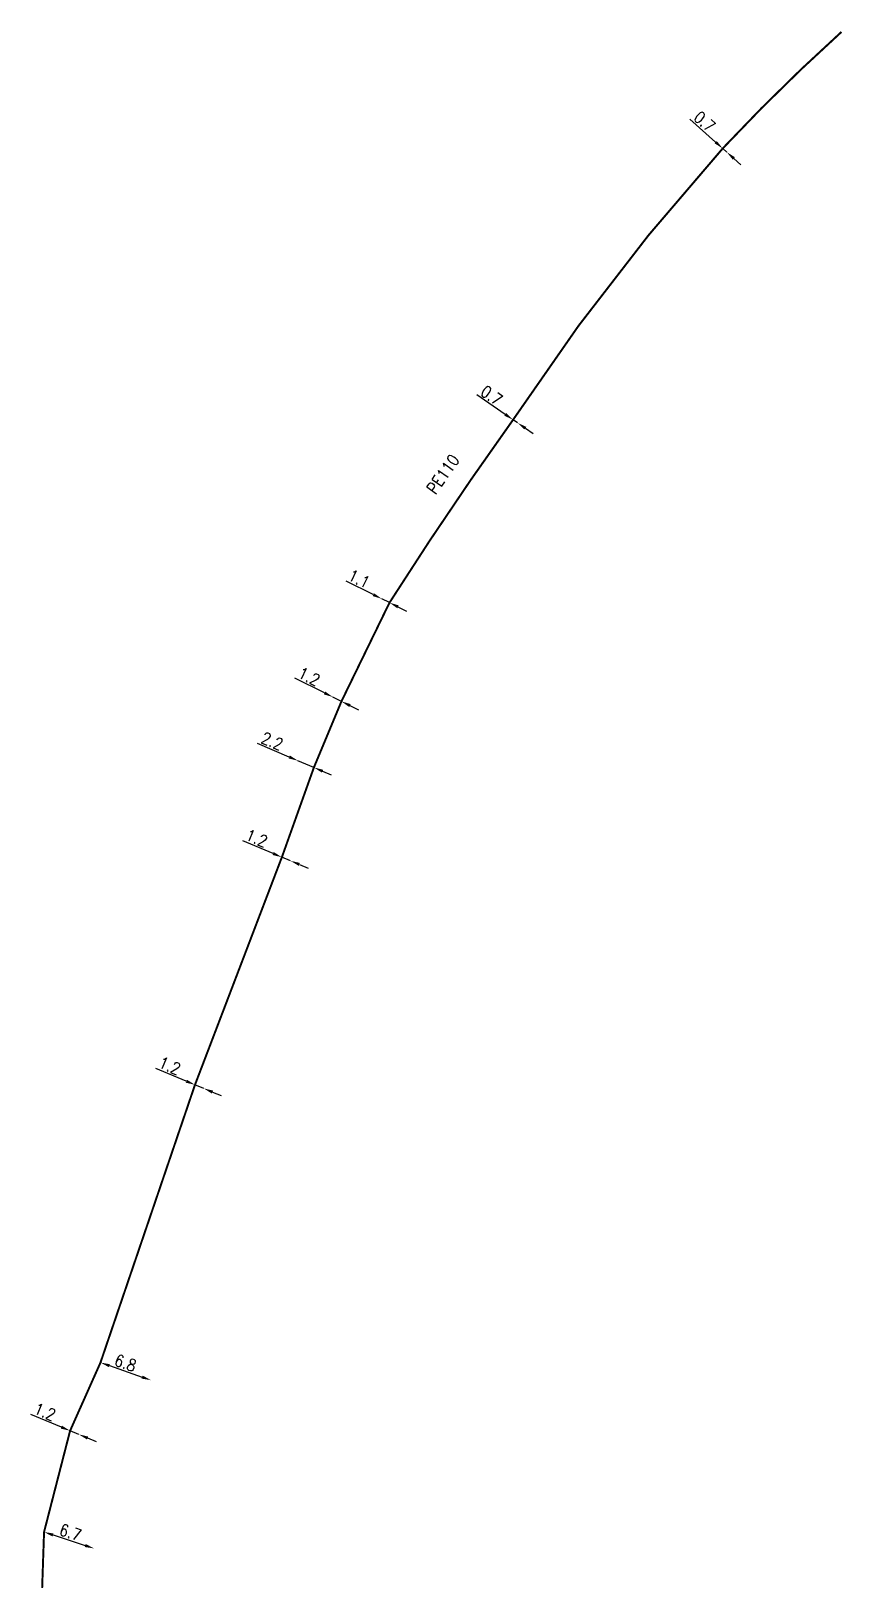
# Model space of a CAD drawing. Header units: millimetres. Extents: x 108000 to 109000, y 147000 to 148000.
# Drawn here: x 108816.5 to 108919.7, y 147803.5 to 148000.1 of the extents above; entities that cross this region are included whole.
import ezdxf
from ezdxf.enums import TextEntityAlignment as Align

# ---------------------------------------------------------------- set-up
doc = ezdxf.new("R2010")
doc.units = ezdxf.units.MM
doc.header["$PDMODE"] = 34
doc.layers.get('Defpoints').update_dxf_attribs({"linetype": 'CONTINUOUS'})
doc.layers.add('G_120', color=4, linetype='CONTINUOUS')
doc.styles.get("Standard").update_dxf_attribs({"font": 'romans.shx', "width": 0.85})
doc.linetypes.add('G_TYPB_PE', pattern='A,5,-0.3,["o",Standard,S=1.5,R=0,X=0,Y=-0.5],-1.65', length=6.95)
doc.dimstyles.get("Standard").update_dxf_attribs({"dimtxt": 1.5, "dimasz": 1.2, "dimexe": 0.625, "dimexo": 0.625, "dimgap": 0.25, "dimtad": 1, "dimdec": 1, "dimzin": 0, "dimdsep": 46, "dimtxsty": 'Standard', "dimcen": -0.5, "dimadec": 0, "dimazin": 0, "dimtfac": 1, "dimtdec": 1, "dimtmove": 0, "dimatfit": 3, "dimfxl": 0, "dimtolj": 1, "dimtzin": 0, "dimarcsym": 0})

# ---------------------------------------------------------------- blocks, each defined once
blk = doc.blocks.new('*D52')
at = {"layer": 'Defpoints', "color": 0, "linetype": 'Continuous', "transparency": 16777216}
for p in [(108818.12, 147809.43), (108824.49, 147807.35), (108824.49, 147807.35)]:
    blk.add_point(p, dxfattribs=at)
at = {"layer": 'G_120', "color": 0, "linetype": 'Continuous', "lineweight": -2, "transparency": 16777216}
blk.add_line((108819.26, 147809.06), (108823.35, 147807.72), dxfattribs=at)
at = {"layer": 'G_120', "color": 0, "linetype": 'Continuous', "transparency": 16777216}
for points in [[(108819.32, 147809.25), (108819.2, 147808.87), (108818.12, 147809.43)], [(108823.41, 147807.91), (108823.29, 147807.53), (108824.49, 147807.35)]]:
    blk.add_solid(points, dxfattribs=at)
at = {"layer": 'G_120', "color": 0, "linetype": 'Continuous', "transparency": 16777216, "insert": (108821.46, 147809.39), "char_height": 1.5, "attachment_point": 5, "rotation": 341.8912}
blk.add_mtext('\\A1;6.7', dxfattribs=at)
blk = doc.blocks.new('*D53')
at = {"layer": 'Defpoints', "color": 0, "linetype": 'Continuous', "transparency": 16777216}
for p in [(108825.29, 147830.96), (108831.71, 147828.72), (108831.71, 147828.72)]:
    blk.add_point(p, dxfattribs=at)
at = {"layer": 'G_120', "color": 0, "linetype": 'Continuous', "lineweight": -2, "transparency": 16777216}
blk.add_line((108826.43, 147830.57), (108830.58, 147829.12), dxfattribs=at)
at = {"layer": 'G_120', "color": 0, "linetype": 'Continuous', "transparency": 16777216}
for points in [[(108826.49, 147830.75), (108826.36, 147830.38), (108825.29, 147830.96)], [(108830.65, 147829.31), (108830.51, 147828.93), (108831.71, 147828.72)]]:
    blk.add_solid(points, dxfattribs=at)
at = {"layer": 'G_120', "color": 0, "linetype": 'Continuous', "transparency": 16777216, "insert": (108828.47, 147830.91), "char_height": 1.5, "attachment_point": 5, "rotation": 340.7932}
blk.add_mtext('\\A1;6.8', dxfattribs=at)
blk = doc.blocks.new('*D54')
at = {"layer": 'Defpoints', "color": 0, "linetype": 'Continuous', "transparency": 16777216}
for p in [(108821.43, 147822.3), (108822.54, 147821.84), (108822.54, 147821.84)]:
    blk.add_point(p, dxfattribs=at)
at = {"layer": 'G_120', "color": 0, "linetype": 'Continuous', "lineweight": -2, "transparency": 16777216}
for p, q in [((108820.32, 147822.76), (108816.45, 147824.36)), ((108822.54, 147821.84), (108821.43, 147822.3)), ((108823.65, 147821.38), (108824.76, 147820.92))]:
    blk.add_line(p, q, dxfattribs=at)
at = {"layer": 'G_120', "color": 0, "linetype": 'Continuous', "transparency": 16777216}
for points in [[(108820.4, 147822.94), (108820.25, 147822.57), (108821.43, 147822.3)], [(108823.73, 147821.56), (108823.57, 147821.19), (108822.54, 147821.84)]]:
    blk.add_solid(points, dxfattribs=at)
at = {"layer": 'G_120', "color": 0, "linetype": 'Continuous', "transparency": 16777216, "insert": (108818.22, 147824.71), "char_height": 1.5, "attachment_point": 5, "rotation": 337.4694}
blk.add_mtext('\\A1;1.2', dxfattribs=at)
blk = doc.blocks.new('*D55')
at = {"layer": 'Defpoints', "color": 0, "linetype": 'Continuous', "transparency": 16777216}
for p in [(108837.3, 147866.25), (108838.41, 147865.79), (108838.41, 147865.79)]:
    blk.add_point(p, dxfattribs=at)
at = {"layer": 'G_120', "color": 0, "linetype": 'Continuous', "lineweight": -2, "transparency": 16777216}
for p, q in [((108836.19, 147866.71), (108832.32, 147868.31)), ((108838.41, 147865.79), (108837.3, 147866.25)), ((108839.52, 147865.33), (108840.63, 147864.87))]:
    blk.add_line(p, q, dxfattribs=at)
at = {"layer": 'G_120', "color": 0, "linetype": 'Continuous', "transparency": 16777216}
for points in [[(108836.27, 147866.89), (108836.12, 147866.52), (108837.3, 147866.25)], [(108839.6, 147865.51), (108839.44, 147865.14), (108838.41, 147865.79)]]:
    blk.add_solid(points, dxfattribs=at)
at = {"layer": 'G_120', "color": 0, "linetype": 'Continuous', "transparency": 16777216, "insert": (108834.09, 147868.67), "char_height": 1.5, "attachment_point": 5, "rotation": 337.4694}
blk.add_mtext('\\A1;1.2', dxfattribs=at)
blk = doc.blocks.new('*D56')
at = {"layer": 'Defpoints', "color": 0, "linetype": 'Continuous', "transparency": 16777216}
for p in [(108848.34, 147895.16), (108849.45, 147894.7), (108849.45, 147894.7)]:
    blk.add_point(p, dxfattribs=at)
at = {"layer": 'G_120', "color": 0, "linetype": 'Continuous', "lineweight": -2, "transparency": 16777216}
for p, q in [((108847.23, 147895.62), (108843.36, 147897.23)), ((108849.45, 147894.7), (108848.34, 147895.16)), ((108850.56, 147894.24), (108851.67, 147893.78))]:
    blk.add_line(p, q, dxfattribs=at)
at = {"layer": 'G_120', "color": 0, "linetype": 'Continuous', "transparency": 16777216}
for points in [[(108847.31, 147895.81), (108847.16, 147895.44), (108848.34, 147895.16)], [(108850.63, 147894.43), (108850.48, 147894.06), (108849.45, 147894.7)]]:
    blk.add_solid(points, dxfattribs=at)
at = {"layer": 'G_120', "color": 0, "linetype": 'Continuous', "transparency": 16777216, "insert": (108845.13, 147897.58), "char_height": 1.5, "attachment_point": 5, "rotation": 337.4694}
blk.add_mtext('\\A1;1.2', dxfattribs=at)
blk = doc.blocks.new('*D57')
at = {"layer": 'Defpoints', "color": 0, "linetype": 'Continuous', "transparency": 16777216}
for p in [(108850.38, 147907.42), (108850.38, 147907.42), (108852.41, 147906.56)]:
    blk.add_point(p, dxfattribs=at)
at = {"layer": 'G_120', "color": 0, "linetype": 'Continuous', "lineweight": -2, "transparency": 16777216}
for p, q in [((108849.28, 147907.89), (108845.26, 147909.61)), ((108852.41, 147906.56), (108850.38, 147907.42)), ((108853.51, 147906.09), (108854.61, 147905.62))]:
    blk.add_line(p, q, dxfattribs=at)
at = {"layer": 'G_120', "color": 0, "linetype": 'Continuous', "transparency": 16777216}
for points in [[(108849.36, 147908.08), (108849.2, 147907.71), (108850.38, 147907.42)], [(108853.59, 147906.27), (108853.43, 147905.91), (108852.41, 147906.56)]]:
    blk.add_solid(points, dxfattribs=at)
at = {"layer": 'G_120', "color": 0, "linetype": 'Continuous', "transparency": 16777216, "insert": (108847.11, 147909.91), "char_height": 1.5, "attachment_point": 5, "rotation": 336.8905}
blk.add_mtext('\\A1;2.2', dxfattribs=at)
blk = doc.blocks.new('*D58')
at = {"layer": 'Defpoints', "color": 0, "linetype": 'Continuous', "transparency": 16777216}
for p in [(108854.83, 147915.5), (108854.83, 147915.5), (108855.91, 147914.96)]:
    blk.add_point(p, dxfattribs=at)
at = {"layer": 'G_120', "color": 0, "linetype": 'Continuous', "lineweight": -2, "transparency": 16777216}
for p, q in [((108853.76, 147916.03), (108850, 147917.89)), ((108855.91, 147914.96), (108854.83, 147915.5)), ((108856.98, 147914.43), (108858.06, 147913.9))]:
    blk.add_line(p, q, dxfattribs=at)
at = {"layer": 'G_120', "color": 0, "linetype": 'Continuous', "transparency": 16777216}
for points in [[(108853.84, 147916.21), (108853.67, 147915.85), (108854.83, 147915.5)], [(108857.07, 147914.61), (108856.89, 147914.25), (108855.91, 147914.96)]]:
    blk.add_solid(points, dxfattribs=at)
at = {"layer": 'G_120', "color": 0, "linetype": 'Continuous', "transparency": 16777216, "insert": (108851.79, 147918.12), "char_height": 1.5, "attachment_point": 5, "rotation": 333.6143}
blk.add_mtext('\\A1;1.2', dxfattribs=at)
blk = doc.blocks.new('*D59')
at = {"layer": 'Defpoints', "color": 0, "linetype": 'Continuous', "transparency": 16777216}
for p in [(108861.03, 147927.99), (108861.03, 147927.99), (108862.02, 147927.5)]:
    blk.add_point(p, dxfattribs=at)
at = {"layer": 'G_120', "color": 0, "linetype": 'Continuous', "lineweight": -2, "transparency": 16777216}
for p, q in [((108859.96, 147928.52), (108856.53, 147930.22)), ((108862.02, 147927.5), (108861.03, 147927.99)), ((108863.09, 147926.97), (108864.17, 147926.43))]:
    blk.add_line(p, q, dxfattribs=at)
at = {"layer": 'G_120', "color": 0, "linetype": 'Continuous', "transparency": 16777216}
for points in [[(108860.04, 147928.7), (108859.87, 147928.34), (108861.03, 147927.99)], [(108863.18, 147927.15), (108863, 147926.79), (108862.02, 147927.5)]]:
    blk.add_solid(points, dxfattribs=at)
at = {"layer": 'G_120', "color": 0, "linetype": 'Continuous', "transparency": 16777216, "insert": (108858.15, 147930.53), "char_height": 1.5, "attachment_point": 5, "rotation": 333.6143}
blk.add_mtext('\\A1;1.1', dxfattribs=at)
blk = doc.blocks.new('*D60')
at = {"layer": 'Defpoints', "color": 0, "linetype": 'Continuous', "transparency": 16777216}
for p in [(108877.72, 147950.73), (108878.29, 147950.34), (108878.29, 147950.34)]:
    blk.add_point(p, dxfattribs=at)
at = {"layer": 'G_120', "color": 0, "linetype": 'Continuous', "lineweight": -2, "transparency": 16777216}
for p, q in [((108876.72, 147951.41), (108873.12, 147953.88)), ((108878.29, 147950.34), (108877.72, 147950.73)), ((108879.28, 147949.66), (108880.28, 147948.98))]:
    blk.add_line(p, q, dxfattribs=at)
at = {"layer": 'G_120', "color": 0, "linetype": 'Continuous', "transparency": 16777216}
for points in [[(108876.84, 147951.58), (108876.61, 147951.25), (108877.72, 147950.73)], [(108879.4, 147949.83), (108879.17, 147949.5), (108878.29, 147950.34)]]:
    blk.add_solid(points, dxfattribs=at)
at = {"layer": 'G_120', "color": 0, "linetype": 'Continuous', "transparency": 16777216, "insert": (108874.99, 147953.81), "char_height": 1.5, "attachment_point": 5, "rotation": 325.6585}
blk.add_mtext('\\A1;0.7', dxfattribs=at)
blk = doc.blocks.new('*D61')
at = {"layer": 'Defpoints', "color": 0, "linetype": 'Continuous', "transparency": 16777216}
for p in [(108904.36, 147985.2), (108904.88, 147984.73), (108904.88, 147984.73)]:
    blk.add_point(p, dxfattribs=at)
at = {"layer": 'G_120', "color": 0, "linetype": 'Continuous', "lineweight": -2, "transparency": 16777216}
for p, q in [((108903.46, 147986), (108900.2, 147988.91)), ((108904.88, 147984.73), (108904.36, 147985.2)), ((108905.77, 147983.93), (108906.67, 147983.13))]:
    blk.add_line(p, q, dxfattribs=at)
at = {"layer": 'G_120', "color": 0, "linetype": 'Continuous', "transparency": 16777216}
for points in [[(108903.6, 147986.14), (108903.33, 147985.85), (108904.36, 147985.2)], [(108905.91, 147984.08), (108905.64, 147983.78), (108904.88, 147984.73)]]:
    blk.add_solid(points, dxfattribs=at)
at = {"layer": 'G_120', "color": 0, "linetype": 'Continuous', "transparency": 16777216, "insert": (108902.05, 147988.6), "char_height": 1.5, "attachment_point": 5, "rotation": 318.2175}
blk.add_mtext('\\A1;0.7', dxfattribs=at)

msp = doc.modelspace()

# ---------------------------------------------------------------- linework, layer by layer
at = {"layer": 'G_120', "linetype": 'G_TYPB_PE'}
msp.add_lwpolyline([(108919.45, 148000, 0.25, 0.25, 0.021125), (108904.36, 147985.2, 0.25, 0.25, 0.037059), (108877.72, 147950.73, 0.25, 0.25, 0.014096), (108862.02, 147927.5, 0.25, 0.25, 0), (108855.91, 147914.96, 0.25, 0.25, 0), (108852.41, 147906.56, 0.25, 0.25, 0), (108848.34, 147895.16, 0.25, 0.25, 0), (108837.3, 147866.25, 0.25, 0.25, 0), (108825.29, 147830.96, 0.25, 0.25, 0), (108821.43, 147822.3, 0.25, 0.25, 0), (108818.12, 147809.43, 0.25, 0.25, 0), (108817.41, 147788.53, 0.25, 0.25, 0)], format="xyseb", dxfattribs=at)

# ---------------------------------------------------------------- texts
at = {"layer": 'G_120', "linetype": 'Continuous', "width": 0.85}
msp.add_text('PE110', height=1.5, rotation=54.8304, dxfattribs=at).set_placement((108868.82, 147943.83), align=Align.MIDDLE)

# ---------------------------------------------------------------- dimensions: what is measured, and where the dimension line sits
at = {"layer": 'G_120', "linetype": 'Continuous'}
for base, p1, p2, angle, picture, middle in [((108904.88, 147984.73), (108904.36, 147985.2), (108904.88, 147984.73), 318.2175, '*D61', (108901.39, 147987.85)), ((108878.29, 147950.34), (108877.72, 147950.73), (108878.29, 147950.34), 325.6585, '*D60', (108874.42, 147952.98)), ((108861.03, 147927.99), (108862.02, 147927.5), (108861.03, 147927.99), 153.6143, '*D59', (108857.7, 147929.64)), ((108854.83, 147915.5), (108855.91, 147914.96), (108854.83, 147915.5), 153.6143, '*D58', (108851.34, 147917.23)), ((108850.38, 147907.42), (108852.41, 147906.56), (108850.38, 147907.42), 156.8905, '*D57', (108846.72, 147908.99)), ((108849.45, 147894.7), (108848.34, 147895.16), (108849.45, 147894.7), 337.4694, '*D56', (108844.74, 147896.66)), ((108838.41, 147865.79), (108837.3, 147866.25), (108838.41, 147865.79), 337.4694, '*D55', (108833.7, 147867.74)), ((108831.71, 147828.72), (108825.29, 147830.96), (108831.71, 147828.72), 340.7932, '*D53', (108828.14, 147829.97)), ((108822.54, 147821.84), (108821.43, 147822.3), (108822.54, 147821.84), 337.4694, '*D54', (108817.84, 147823.79)), ((108824.49, 147807.35), (108818.12, 147809.43), (108824.49, 147807.35), 341.8912, '*D52', (108821.15, 147808.44))]:
    dim = msp.add_linear_dim(base=base, p1=p1, p2=p2, angle=angle, dimstyle='Standard', dxfattribs=at)
    dim.commit()
    dim.dimension.update_dxf_attribs({"geometry": picture, "text_midpoint": middle, "dimtype": 161})

doc.saveas('drawing.dxf')
